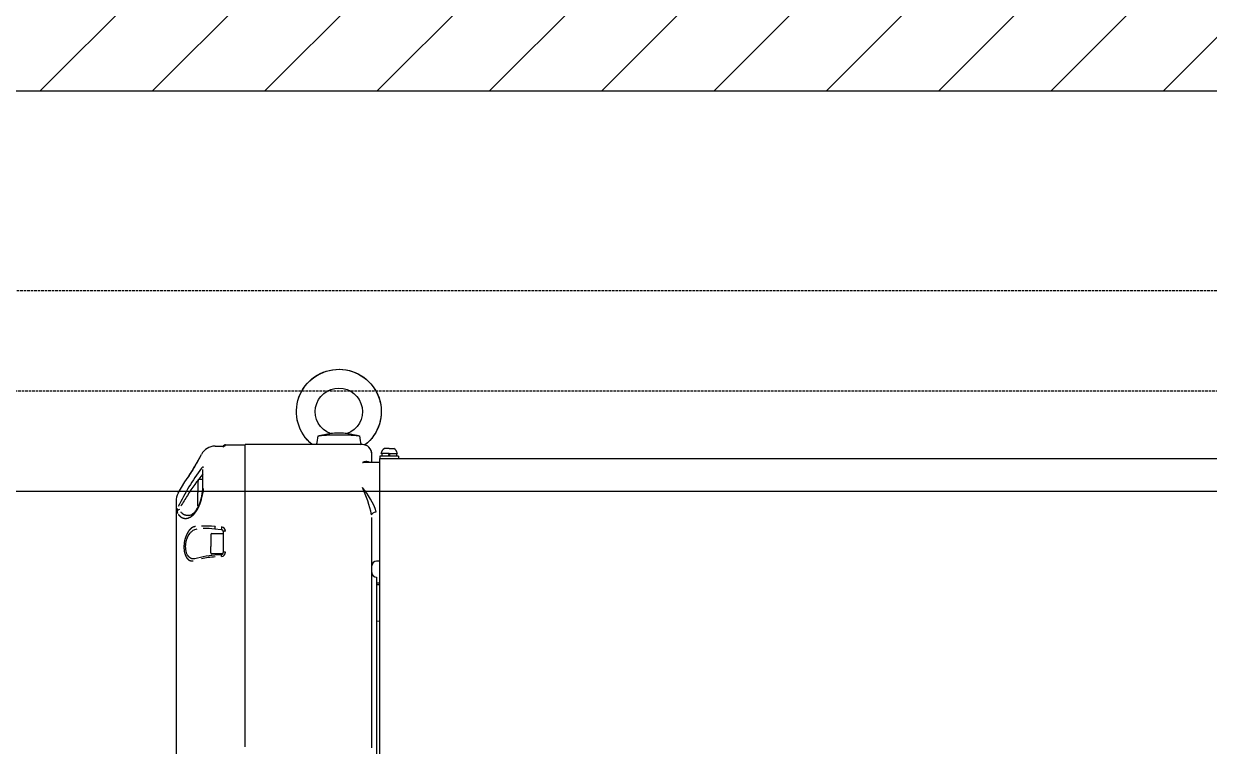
# Model space of a CAD drawing. Extents: x -1899985 to 1774885, y 556286 to 2175695.
# Drawn here: x -1730110 to -1728925, y 577352 to 578075 of the extents above; entities that cross this region are included whole.
import ezdxf

# ---------------------------------------------------------------- set-up
doc = ezdxf.new("R2010")
doc.units = 0
doc.header["$LTSCALE"] = 10
doc.header["$MEASUREMENT"] = 0
doc.linetypes.add('20剖面图$0$DASH', pattern=[0.35, 0.25, -0.1])
for name, color, linetype in [('20剖面图$0$A-LIN-V', 9, 'Continuous'), ('20剖面图$0$A-SFCE', 30, 'Continuous'), ('20剖面图$0$EWHS5T6M-3', 7, 'Continuous'), ('20剖面图$0$FHSGH10105-主梁-04', 7, 'Continuous'), ('A-LIN-V', 9, 'Continuous')]:
    doc.layers.add(name, color=color, linetype=linetype)

# ---------------------------------------------------------------- blocks, each defined once
blk = doc.blocks.new('20剖面图$0$G$C2C10B007')
at = {"layer": '20剖面图$0$A-LIN-V'}
h = blk.add_hatch(dxfattribs=at)
h.set_pattern_fill('ANSI31', color=252, scale=50)
h.set_pattern_definition([(45, (0, 400), (-56.1266, 56.1266), [])])
h.paths.add_polyline_path([(-150, 600), (-3050, 600), (-3050, 300), (3050, 300), (3050, 600), (150, 600), (150, 2100), (-150, 2100)])
blk.add_lwpolyline([(-150, 600), (-3050, 600), (-3050, 300), (3050, 300), (3050, 600), (150, 600), (150, 2100), (-150, 2100), (-150, 600)], dxfattribs=at)
at = {"layer": '20剖面图$0$A-SFCE', "linetype": '20剖面图$0$DASH'}
blk.add_line((-3050, 0), (3050, 0), dxfattribs=at)
blk = doc.blocks.new('20剖面图$0$G$C845E5159')
at = {"layer": '20剖面图$0$A-LIN-V'}
blk.add_blockref('20剖面图$0$G$C2C10B007', (8250, -1550), dxfattribs=at)
blk = doc.blocks.new('20剖面图$0$3243243')
at = {"color": 6, "linetype": '20剖面图$0$DASH'}
blk.add_line((1570255.4, 577182.5), (1562425.4, 577182.5), dxfattribs=at)
at = {"color": 4}
blk.add_line((1568076.9, 577028.9), (1568076.9, 577028.8), dxfattribs=at)
at = {"layer": '20剖面图$0$EWHS5T6M-3', "color": 4, "linetype": 'Continuous'}
for p, q in [((1568160.1, 577039.7), (1568162.8, 577040.2)), ((1568177.9, 577040.2), (1568180.6, 577039.7)), ((1568046.7, 577027.4), (1568053.1, 577027.5)), ((1568046.7, 577027.4), (1568053.1, 577027.5)), ((1568057.1, 577028.8), (1568076.9, 577028.8)), ((1568057.1, 577028.8), (1568076.9, 577028.8)), ((1568193.9, 577028.9), (1568076.9, 577028.9)), ((1568076.9, 577011), (1568076.9, 577028.9)), ((1568143.8, 577028.9), (1568076.9, 577028.9)), ((1568076.9, 577011), (1568076.9, 577028.5)), ((1568220.7, 577025.1), (1568215.9, 577025.1)), ((1568220.7, 577025.1), (1568225.4, 577025.1)), ((1568224.3, 577025.1), (1568224.3, 577025.1)), ((1568026.4, 577007.5), (1568031.3, 577015.9)), ((1568026.4, 577007.5), (1568031.3, 577015.9)), ((1568028.3, 577010.4), (1568033.1, 577019.1)), ((1568028.3, 577010.4), (1568033.1, 577019.1)), ((1568076.9, 576986.1), (1568076.9, 577011)), ((1568076.9, 576986.1), (1568076.9, 577011)), ((1568197.8, 577011.5), (1568211.2, 577011.5)), ((1568203.4, 577011.5), (1568203.4, 577019.4)), ((1568203.4, 577011.5), (1568203.4, 577019.4)), ((1568203.4, 577011.5), (1568211.2, 577011.5)), ((1568230.1, 577017.4), (1568211.2, 577017.4)), ((1568211.2, 577017.4), (1568211.2, 577014.9)), ((1568211.2, 576973.3), (1568211.2, 577014.9)), ((1568211.2, 577014.9), (1569125.8, 577014.9)), ((1568211.2, 577011.5), (1568211.2, 577014.9)), ((1568211.2, 577014.9), (1569125.8, 577014.9)), ((1568220.7, 577019.9), (1568212.4, 577019.9)), ((1568213.4, 577019.9), (1568213.4, 577017.4)), ((1568220.3, 577019.9), (1568219.7, 577017.4)), ((1568220.7, 577019.9), (1568228.9, 577019.9)), ((1568221, 577017.4), (1568221.6, 577019.9)), ((1568228, 577019.9), (1568228, 577017.4)), ((1568230.1, 577017.4), (1568230.1, 577014.9)), ((1568034.4, 576984.7), (1568034.4, 577004)), ((1568009.8, 576980.3), (1568016.4, 576991.8)), ((1568009.8, 576980.3), (1568016.4, 576991.8)), ((1568016.1, 576991.3), (1568016.4, 576991.7)), ((1568016.1, 576991.3), (1568016.4, 576991.7)), ((1568029.6, 576992.3), (1568029.6, 576981.2)), ((1568031.5, 576994.2), (1568034.4, 576994.2)), ((1568029.6, 576967.8), (1568029.6, 576981.2)), ((1568076.9, 576727.9), (1568076.9, 576986.1)), ((1568076.9, 576727), (1568076.9, 576986.1)), ((1568007.7, 576972.5), (1568007.7, 576959)), ((1568007.7, 576972.5), (1568007.7, 576959)), ((1568008.9, 576963.3), (1568009, 576965.2)), ((1568211.2, 576570.2), (1568211.2, 576973.3)), ((1568007.7, 576959), (1568007.7, 576719.2)), ((1568007.7, 576959), (1568007.7, 576719.2)), ((1568203.4, 576725.8), (1568203.4, 576955.9)), ((1568043.6, 576940), (1568054.9, 576940)), ((1568046.5, 576944.6), (1568052.9, 576944)), ((1568052.9, 576944), (1568052.9, 576944.1)), ((1568054.9, 576941.9), (1568054.9, 576921)), ((1568042.3, 576938.8), (1568042.3, 576927.1)), ((1568042.3, 576935.3), (1568042.3, 576935.2)), ((1568042.3, 576920.8), (1568042.3, 576927.1)), ((1568034.8, 576916.7), (1568026.6, 576914.8)), ((1568042.3, 576924.4), (1568042.3, 576924.3)), ((1568054.9, 576919.6), (1568043.6, 576919.6)), ((1568052.9, 576918.9), (1568046.5, 576918.4)), ((1568211.2, 576912.3), (1568208.1, 576912.3)), ((1568208.1, 576896.3), (1568208.1, 576707.4)), ((1568211.2, 576890.3), (1568208.1, 576890.3)), ((1568208.1, 576889.2), (1568211.2, 576889.2)), ((1568208.1, 576852.9), (1568211.2, 576852.4))]:
    blk.add_line(p, q, dxfattribs=at)
for centre, radius, start, end in [((1568119.7, 577038.7), 29.9, 340.8166, 358.0072), ((1568221.1, 577038.7), 30, 182.0189, 199.43), ((1568047, 577011.4), 16, 91.3227, 151.1911), ((1568047, 577011.4), 16, 91.3227, 151.1911), ((1568057.1, 577026.6), 2.2, 90, 168.9706), ((1568057.1, 577026.1), 2.18, 89.521, 179.5128), ((1568057.1, 577026.6), 2.2, 90, 152.5382), ((1568193.9, 577019.4), 9.47, 359.7712, 89.7694), ((1568193.9, 577019.4), 9.47, 359.7712, 74.2913), ((1568220.7, 577018.1), 8.45, 123.9117, 167.5145), ((1568220.7, 577018.1), 8.45, 12.4855, 56.0883), ((1567904.8, 577075.6), 139.6, 323.0856, 332.1853), ((1567904.8, 577075.6), 139.6, 323.0856, 332.1853), ((1568223.9, 576863), 238, 143.3125, 154.0846), ((1568148.5, 576899.8), 151.4, 138.8203, 148.8217), ((1568031.5, 576992.3), 1.89, 90, 180), ((1568023.4, 576972.5), 15.7, 150.1985, 180), ((1568023.4, 576972.5), 15.7, 150.1985, 180), ((1568268.9, 576819.1), 296.2, 147.5217, 149.9879), ((1567993.2, 576986.2), 41.2, 343.9901, 357.9137), ((1568000.7, 576986.3), 34.5, 339.5614, 358.1445), ((1568084, 576933.6), 121.8, 11.8978, 25.5015), ((1568136.2, 576937.1), 75.7, 18.9488, 40.3087), ((1568018.1, 576962), 9.24, 171.9501, 191.2401), ((1568011.2, 576960.2), 3.86, 91.0799, 126.0869), ((1568031.5, 576967.8), 1.89, 180, 212.8769), ((1568038.5, 576858.8), 88.7, 84.7237, 93.521), ((1568037.4, 576854.5), 90.5, 84.2422, 91.6621), ((1568043.6, 576938.8), 1.26, 90, 180), ((1568095.5, 576942.3), 49.1, 174.2631, 177.312), ((1568101.9, 576941.7), 49.1, 174.1938, 177.1993), ((1568052.7, 576941.9), 2.17, 0.5122, 85.7726), ((1568052.7, 576942.3), 4.37, 0.3735, 85.3661), ((1568051.8, 576826.4), 90.4, 93.2302, 101.945), ((1568053.4, 576824.4), 94.2, 94.2041, 101.3922), ((1568043.6, 576920.8), 1.26, 180, 270), ((1568052.7, 576921.1), 2.17, 274.2226, 359.4981), ((1568031.7, 576915.7), 21.4, 3.7454, 8.5124), ((1568052.7, 576921.5), 4.37, 274.6048, 359.6494), ((1568208.1, 576907.6), 4.71, 90, 180), ((1568208.1, 576901), 4.71, 180, 270)]:
    blk.add_arc(centre, radius, start, end, dxfattribs=at)
at = {"layer": '20剖面图$0$EWHS5T6M-3', "color": 4, "linetype": 'Continuous', "extrusion": (0, 0, -1)}
for centre, major_axis, ratio, start_param, end_param in [((1568170.4, 577061.9), (-42.4, 0), 0.996195, -0.894844, 4.064252), ((1568170.4, 577061.9), (-42.4, 0), 0.996195, -0.894844, 4.049918), ((1568170.4, 577061.9), (-23.6, 0), 0.996195, -1.211117, 4.35271), ((1568170.4, 577036.8), (22.8, 0), 0.087156, 3.567796, 4.712389), ((1568170.4, 577039.9), (8.3, 0), 0.087156, 3.565804, 4.712389), ((1568170.4, 577039.9), (8.3, 0), 0.087156, 4.712389, 5.858974), ((1568170.4, 577036.8), (22.8, 0), 0.087156, 4.712389, 5.856982), ((1568207.8, 576958.9), (-4.64, -0.82), 0.579645, 0.23379, 1.672671), ((1568052.6, 576941.9), (-2.24, -0.01), 0.981753, 1.67675, 3.141808)]:
    blk.add_ellipse(centre, major_axis=major_axis, ratio=ratio, start_param=start_param, end_param=end_param, dxfattribs=at)
at = {"layer": '20剖面图$0$EWHS5T6M-3', "color": 4, "linetype": 'Continuous'}
for points, degree, knots in [([(1568149.6, 577037.7), (1568149.8, 577037.7), (1568150.1, 577037.8), (1568150.6, 577037.8), (1568151.1, 577037.9), (1568151.6, 577038), (1568152, 577038.1), (1568152.5, 577038.2), (1568152.9, 577038.3), (1568153.4, 577038.4), (1568154, 577038.5), (1568154.8, 577038.7), (1568155.8, 577038.8), (1568156.8, 577039), (1568158, 577039.3), (1568159.1, 577039.5), (1568159.9, 577039.6), (1568160.2, 577039.7), (1568160.3, 577039.7)], 3, [0, 0, 0, 0, 0.0291535, 0.0579, 0.0862636, 0.114267, 0.1419322, 0.1692799, 0.1963296, 0.2231, 0.2496083, 0.3142608, 0.3745184, 0.4399871, 0.4983658, 0.6233073, 0.6899846, 0.7009324, 0.7009324, 0.7009324, 0.7009324]), ([(1568180.5, 577039.7), (1568180.5, 577039.7), (1568180.8, 577039.6), (1568181.6, 577039.5), (1568182.8, 577039.3), (1568184, 577039), (1568184.9, 577038.8), (1568185.9, 577038.7), (1568186.8, 577038.5), (1568187.7, 577038.3), (1568188.5, 577038.2), (1568189.4, 577038), (1568190.2, 577037.8), (1568190.8, 577037.7), (1568191.1, 577037.7)], 3, [0.2991535, 0.2991535, 0.2991535, 0.2991535, 0.3094943, 0.3759967, 0.5011338, 0.5596756, 0.6253853, 0.6856136, 0.7502717, 0.7981934, 0.8470118, 0.8968364, 0.9477883, 1, 1, 1, 1]), ([(1568053.1, 577027.5), (1568053.5, 577027.5), (1568053.9, 577027.5), (1568054.3, 577027.5), (1568054.6, 577027.5), (1568055, 577027.6), (1568055.3, 577027.6), (1568055.6, 577027.7), (1568055.9, 577027.7), (1568056.2, 577027.8), (1568056.4, 577027.9), (1568056.6, 577027.9), (1568056.8, 577028), (1568056.9, 577028.1), (1568057, 577028.1), (1568057.1, 577028.2), (1568057.1, 577028.3)], 2, [0, 0, 0, 0.125, 0.125, 0.25, 0.25, 0.375, 0.375, 0.5, 0.5, 0.625, 0.625, 0.75, 0.75, 0.875, 0.875, 1, 1, 1]), ([(1568053.1, 577027.5), (1568053.5, 577027.5), (1568053.9, 577027.5), (1568054.3, 577027.5), (1568054.6, 577027.5), (1568054.9, 577027.6), (1568055.1, 577027.6)], 2, [0, 0, 0, 0.125, 0.125, 0.25, 0.25, 0.3390193, 0.3390193, 0.3390193]), ([(1568201.2, 577011), (1568201.2, 577011), (1568201.2, 577011), (1568201, 577011.1), (1568200.7, 577011.3), (1568200.5, 577011.4), (1568200.2, 577011.5), (1568199.9, 577011.6), (1568199.6, 577011.7), (1568199.2, 577011.8), (1568198.8, 577011.8), (1568198.4, 577011.9), (1568197.9, 577011.9), (1568197.3, 577011.9), (1568196.7, 577011.8), (1568196.1, 577011.7), (1568195.4, 577011.5), (1568194.7, 577011.3), (1568194.2, 577011.1), (1568193.9, 577011)], 3, [0.3697018, 0.3697018, 0.3697018, 0.3697018, 0.3698202, 0.3948705, 0.42041, 0.4464403, 0.4729628, 0.4999791, 0.5295356, 0.5622689, 0.5981805, 0.6372718, 0.6795436, 0.7249968, 0.7736319, 0.8254494, 0.8804497, 0.9386332, 1, 1, 1, 1]), ([(1568193.9, 577011), (1568194.1, 577011), (1568194.4, 577011.1), (1568194.9, 577011.2), (1568195.4, 577011.3), (1568195.8, 577011.4), (1568196.2, 577011.4), (1568196.6, 577011.5), (1568197, 577011.5), (1568197.3, 577011.5), (1568197.6, 577011.5), (1568197.8, 577011.5), (1568197.9, 577011.5), (1568198, 577011.5)], 3, [0, 0, 0, 0, 0.0263006, 0.0514237, 0.0753694, 0.0981375, 0.1197282, 0.1401415, 0.1593774, 0.1774359, 0.1943171, 0.2100211, 0.2121854, 0.2121854, 0.2121854, 0.2121854]), ([(1568026.4, 577007.5), (1568025, 577005), (1568023.6, 577002.6), (1568021.3, 576998.8), (1568020.4, 576997.4), (1568019.7, 576996.1)], 3, [0, 0, 0, 0, 0.25, 0.25, 0.4283899, 0.4283899, 0.4283899, 0.4283899]), ([(1568026.4, 577007.5), (1568025, 577005), (1568023.6, 577002.6), (1568021.3, 576998.8), (1568020.4, 576997.4), (1568019.7, 576996.1)], 3, [0, 0, 0, 0, 0.25, 0.25, 0.4283899, 0.4283899, 0.4283899, 0.4283899]), ([(1568035.2, 577006.1), (1568035.2, 577006.1), (1568035.2, 577006.2), (1568035.2, 577006.3), (1568035.2, 577006.3), (1568035.1, 577006.4), (1568035.1, 577006.4), (1568035, 577006.4), (1568034.9, 577006.5), (1568034.8, 577006.5), (1568034.7, 577006.4), (1568034.6, 577006.4), (1568034.5, 577006.4), (1568034.3, 577006.3), (1568034, 577006.1), (1568033.7, 577005.9), (1568033.4, 577005.6), (1568033.2, 577005.3), (1568033.1, 577005.2)], 3, [0, 0, 0, 0, 0.044827, 0.089649, 0.134508, 0.179451, 0.224519, 0.269756, 0.315205, 0.360909, 0.406908, 0.453243, 0.499955, 0.591439, 0.686942, 0.786723, 0.891009, 1, 1, 1, 1]), ([(1568020.1, 576958), (1568021.2, 576958.2), (1568023, 576958.6), (1568026.5, 576961.3), (1568029.4, 576965.6), (1568031.6, 576970.4), (1568032.4, 576973.1), (1568032.8, 576974.8)], 3, [0, 0, 0, 0, 0.20239, 0.441275, 0.70926, 0.852292, 1, 1, 1, 1]), ([(1568032.8, 576974.8), (1568032.7, 576974.7), (1568032.7, 576974.7), (1568032.7, 576974.5), (1568032.9, 576974.3), (1568033.1, 576974.2)], 3, [0.6278283, 0.6278283, 0.6278283, 0.6278283, 0.7554749, 0.7554749, 1, 1, 1, 1]), ([(1568009.8, 576959.2), (1568011.1, 576957.6), (1568012.6, 576956.6), (1568014.1, 576955.6), (1568015.7, 576955.3), (1568017.4, 576955), (1568019.1, 576955.4), (1568020.8, 576955.8), (1568022.6, 576956.9), (1568024.3, 576958), (1568025.8, 576959.7), (1568027.4, 576961.5), (1568028.8, 576963.7), (1568030.2, 576966), (1568031.2, 576968.6), (1568032.3, 576971.3), (1568033.1, 576974.2)], 2, [0, 0, 0, 0.125, 0.125, 0.25, 0.25, 0.375, 0.375, 0.5, 0.5, 0.625, 0.625, 0.75, 0.75, 0.875, 0.875, 1, 1, 1]), ([(1568022, 576958.3), (1568021.6, 576958.2), (1568020.8, 576958), (1568019.6, 576958), (1568018.5, 576958), (1568017.7, 576958.2), (1568017.1, 576958.3), (1568016.5, 576958.5), (1568015.9, 576958.8), (1568015.2, 576959.1), (1568014.6, 576959.5), (1568014, 576960), (1568013.4, 576960.5), (1568012.9, 576961), (1568012.6, 576961.3), (1568012.4, 576961.5)], 3, [0.6081582, 0.6081582, 0.6081582, 0.6081582, 0.6495039, 0.6996717, 0.7500026, 0.7714521, 0.794378, 0.8187894, 0.8446945, 0.8721015, 0.9010181, 0.9268597, 0.9519691, 0.9763484, 1, 1, 1, 1]), ([(1568027, 576947), (1568026, 576946.9), (1568025, 576946.5), (1568024, 576946.1), (1568023, 576945.4), (1568022, 576944.6), (1568021.1, 576943.6), (1568020.2, 576942.5), (1568019.4, 576941.2), (1568018.6, 576939.9), (1568018, 576938.4), (1568017.3, 576936.9), (1568016.8, 576935.2), (1568016.3, 576933.5), (1568016, 576931.8), (1568015.7, 576930.1), (1568015.6, 576928.3), (1568015.5, 576926.6), (1568015.6, 576924.9), (1568015.7, 576923.3), (1568016, 576921.7), (1568016.3, 576920.2), (1568016.8, 576918.8), (1568017.3, 576917.5), (1568017.9, 576916.4), (1568018.6, 576915.3), (1568019.4, 576914.5), (1568020.2, 576913.7), (1568021.1, 576913.3), (1568022, 576912.8), (1568022.9, 576912.7), (1568023.9, 576912.6), (1568024.9, 576912.8)], 2, [0, 0, 0, 0.0625, 0.0625, 0.125, 0.125, 0.1875, 0.1875, 0.25, 0.25, 0.3125, 0.3125, 0.375, 0.375, 0.4375, 0.4375, 0.5, 0.5, 0.5625, 0.5625, 0.625, 0.625, 0.6875, 0.6875, 0.75, 0.75, 0.8125, 0.8125, 0.875, 0.875, 0.9375, 0.9375, 1, 1, 1]), ([(1568026.6, 576914.8), (1568026.3, 576914.8), (1568025.7, 576914.6), (1568024.8, 576914.7), (1568023.9, 576914.8), (1568023.2, 576915), (1568022.5, 576915.3), (1568021.8, 576915.7), (1568021.2, 576916.1), (1568020.7, 576916.6), (1568020.3, 576917), (1568019, 576918.6), (1568017.5, 576922.1), (1568017, 576928.6), (1568018.5, 576935.1), (1568020.6, 576939.1), (1568022.4, 576941.2), (1568023.5, 576942.3), (1568024.9, 576943.4), (1568026.7, 576944.3), (1568028, 576944.5), (1568028.7, 576944.6)], 3, [0, 0, 0, 0, 0.033245, 0.064719, 0.094405, 0.122286, 0.148348, 0.172577, 0.194963, 0.215497, 0.234174, 0.250994, 0.381174, 0.499699, 0.614244, 0.74915, 0.778071, 0.817781, 0.868141, 0.928959, 1, 1, 1, 1]), ([(1568057.1, 576942.3), (1568056.8, 576942.3), (1568056.5, 576942.3), (1568056, 576942.3), (1568055.7, 576942.2), (1568055.3, 576942.1), (1568055.2, 576942.1), (1568054.9, 576942), (1568054.9, 576941.9), (1568054.9, 576941.9)], 3, [0, 0, 0, 0, 0.25, 0.25, 0.5, 0.5, 0.75, 0.75, 1, 1, 1, 1]), ([(1568057.1, 576921.5), (1568056.8, 576921.5), (1568056.5, 576921.5), (1568056, 576921.4), (1568055.7, 576921.4), (1568055.3, 576921.3), (1568055.2, 576921.3), (1568054.9, 576921.2), (1568054.9, 576921.1), (1568054.9, 576921)], 3, [0, 0, 0, 0, 0.25, 0.25, 0.5, 0.5, 0.75, 0.75, 1, 1, 1, 1])]:
    blk.add_open_spline(points, degree=degree, knots=knots, dxfattribs=at)
at = {"layer": '20剖面图$0$FHSGH10105-主梁-04', "color": 4, "linetype": 'Continuous'}
blk.add_line((1562470.6, 576982.5), (1570255.4, 576982.5), dxfattribs=at)
blk = doc.blocks.new('20剖面图$0$b234swerwr')
at = {"layer": '20剖面图$0$A-LIN-V'}
blk.add_blockref('20剖面图$0$3243243', (-3140460.8, 0), dxfattribs=at)
blk = doc.blocks.new('20剖面图')
at = {"layer": '20剖面图$0$A-LIN-V'}
for name, p in [('20剖面图$0$G$C845E5159', (-1736110.4, 579257.5)), ('20剖面图$0$b234swerwr', (-157505, 625))]:
    blk.add_blockref(name, p, dxfattribs=at)

msp = doc.modelspace()

# ---------------------------------------------------------------- block references
at = {"layer": 'A-LIN-V'}
msp.add_blockref('20剖面图', (0, 0), dxfattribs=at)

doc.saveas('drawing.dxf')
